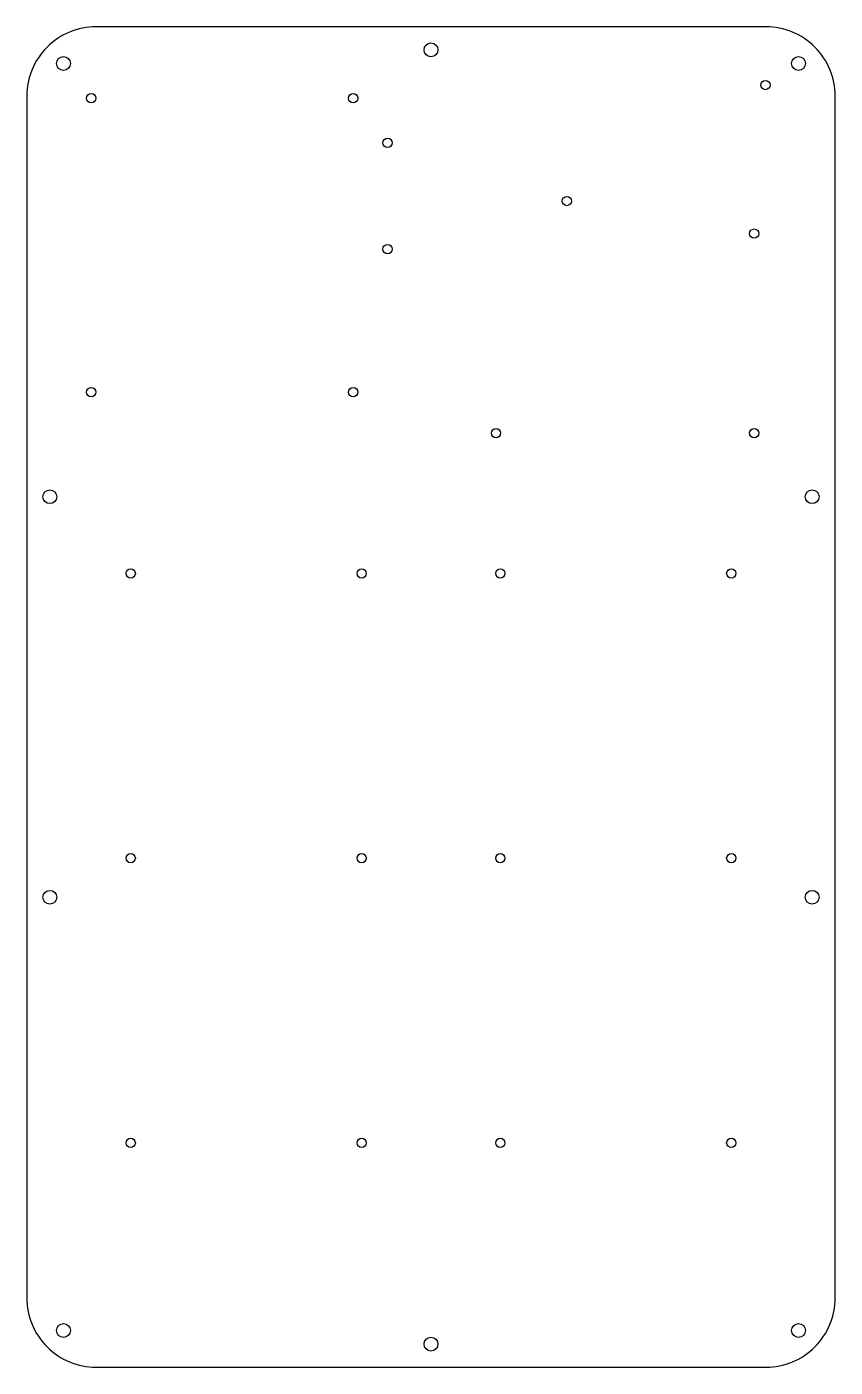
# Model space of a CAD drawing. Header units: millimetres. Extents: x -88 to 88, y -105 to 185.
import ezdxf

# ---------------------------------------------------------------- set-up
doc = ezdxf.new("R2010")
doc.units = ezdxf.units.MM
doc.layers.get('0').update_dxf_attribs({"linetype": 'CONTINUOUS'})

msp = doc.modelspace()

# ---------------------------------------------------------------- linework, layer by layer
msp.add_lwpolyline([(-87.5, -90, 0.414214), (-72.5, -105), (72.5, -105, 0.414214), (87.5, -90), (87.5, 170, 0.414214), (72.5, 185), (-72.5, 185, 0.414214), (-87.5, 170)], format="xyb", close=True)
for centre, radius in [((0, 180), 1.5), ((-79.57, 177.07), 1.5), ((79.57, 177.07), 1.5), ((72.4, 172.4), 1), ((-73.55, 169.55), 1), ((-16.85, 169.55), 1), ((-9.4, 159.9), 1), ((29.4, 147.3), 1), ((69.96, 140.26), 1), ((-9.4, 136.9), 1), ((-73.55, 105.95), 1), ((-16.85, 105.95), 1), ((14.08, 97.08), 1), ((69.96, 97.08), 1), ((-82.5, 83.33), 1.5), ((82.5, 83.33), 1.5), ((-65, 66.73), 1), ((-15, 66.73), 1), ((15, 66.73), 1), ((65, 66.73), 1), ((-65, 5.13), 1), ((-15, 5.13), 1), ((15, 5.13), 1), ((65, 5.13), 1), ((-82.5, -3.33), 1.5), ((82.5, -3.33), 1.5), ((-65, -56.47), 1), ((-15, -56.47), 1), ((15, -56.47), 1), ((65, -56.47), 1), ((-79.57, -97.07), 1.5), ((79.57, -97.07), 1.5), ((0, -100), 1.5)]:
    msp.add_circle(centre, radius)

doc.saveas('drawing.dxf')
